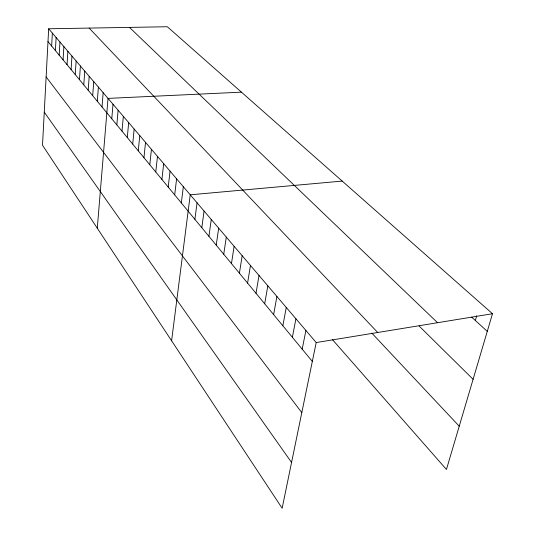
<?xml version="1.0" encoding="UTF-8"?>
<svg xmlns="http://www.w3.org/2000/svg" width="535" height="535" viewBox="0 0 535 535"><rect width="100%" height="100%" fill="white"/><g stroke="black" fill="none" stroke-linecap="round" stroke-linejoin="round"><path stroke-width="0.8" d="M48.672 28.776L42.512 145.232L282.152 508.25L316.205 342.554L48.672 28.776L167.341 26.75L492.488 313.731L446.444 469.469L332.355 339.511M51.654 46.023L52.356 33.096M55.386 50.537L56.121 37.51M59.191 55.145L59.96 42.018M63.076 59.846L63.879 46.612M67.049 64.648L67.878 51.3M71.095 69.55L71.964 56.095M75.234 74.552L76.137 60.983M79.461 79.668L80.397 65.986M83.774 84.891L84.751 71.095M88.188 90.228L89.205 76.311M92.695 95.678L93.752 81.648M97.303 101.255L98.407 87.105M102.018 106.96L103.161 92.689M97.283 228.198L108.03 98.393L241.452 92.16M111.775 118.763L113.012 104.238M116.824 124.876L118.115 110.217M121.993 131.129L123.331 116.342M127.283 137.535L128.681 122.615M132.707 144.089L134.158 129.042M138.257 150.81L139.775 135.623M143.948 157.698L145.527 142.37M149.787 164.76L151.425 149.292M155.772 172.002L157.477 156.394M161.911 179.432L163.69 163.677M168.217 187.056L170.063 171.153M174.684 194.88L176.61 178.824M181.325 202.919L183.331 186.708M171.595 340.775L190.239 194.814L342.206 181.084M194.887 219.33L197.061 202.812M201.809 227.703L204.069 211.031M208.917 236.303L211.272 219.477M216.22 245.144L218.675 228.164M223.737 254.232L226.285 237.092M231.461 263.581L234.116 246.274M239.406 273.198L242.174 255.723M247.585 283.095L250.467 265.454M256.011 293.287L259.014 275.478M264.691 303.786L267.821 285.804M273.632 314.607L276.903 296.457M282.854 325.768L286.265 307.438M292.371 337.277L295.929 318.766M302.188 349.154L305.9 330.469M475.354 320.498L476.725 315.737M316.205 342.554L492.488 313.731M471.696 317.175L487.278 331.352M129.477 27.399L437.563 322.712M419.119 326.022L473.101 379.302M89.151 28.081L377.723 332.496M371.872 333.171L459.237 426.201M47.989 41.596L312.326 361.426M46.124 76.933L301.807 412.612M44.265 112.149L291.568 462.454"/></g></svg>
